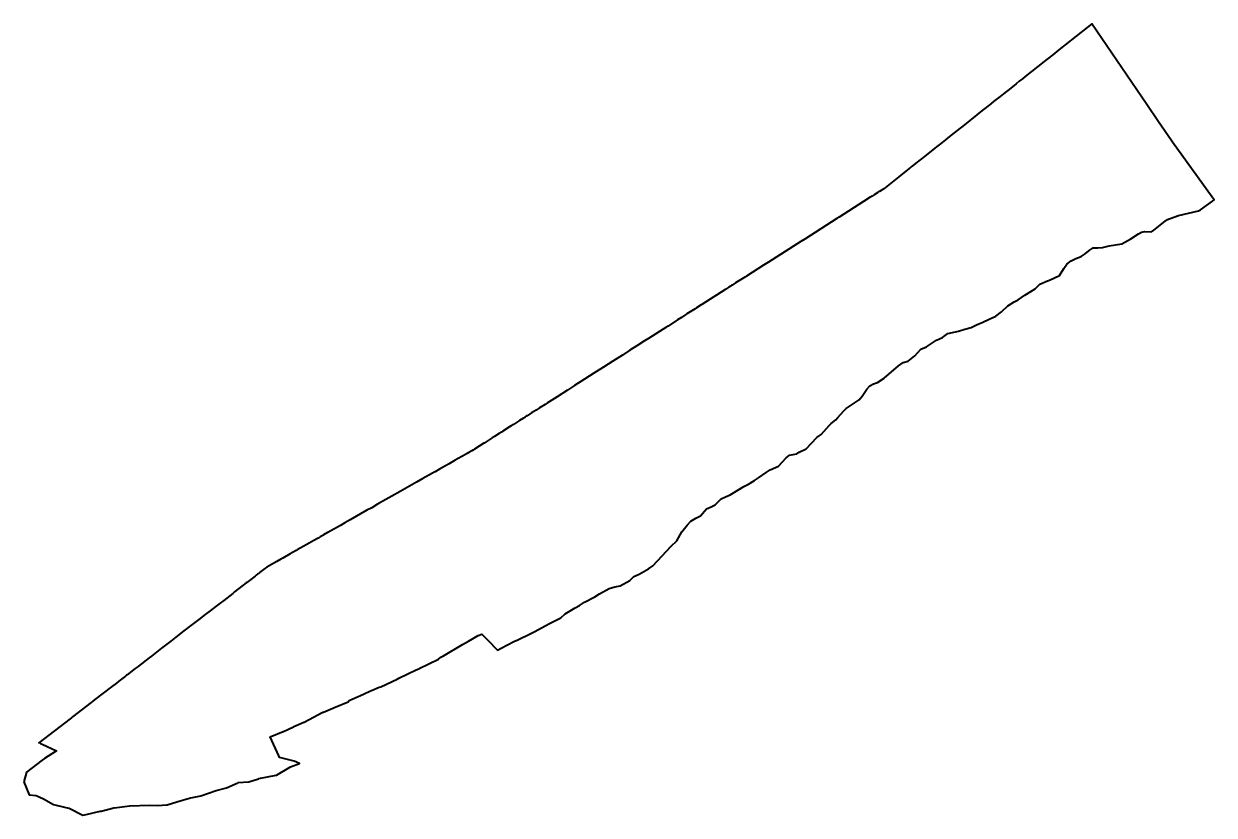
# Model space of a CAD drawing. Header units: metres. Extents: x 808402 to 808573, y 9156927 to 9157041.
import ezdxf

# ---------------------------------------------------------------- set-up
doc = ezdxf.new("R2010")
doc.units = ezdxf.units.M
doc.header["$MEASUREMENT"] = 0
doc.layers.add('2876-21230', color=1, linetype='Continuous')

msp = doc.modelspace()

# ---------------------------------------------------------------- linework, layer by layer
at = {"layer": '2876-21230', "color": 132, "lineweight": 40, "true_color": 0x00cccc}
msp.add_lwpolyline([(808402.46, 9156931.9), (808403.23, 9156930.05), (808404.26, 9156929.91), (808405.28, 9156929.47), (808406.71, 9156928.66), (808408.49, 9156928.19), (808408.99, 9156928.1), (808410.94, 9156927.1), (808411.4, 9156927.21), (808413.44, 9156927.67), (808413.56, 9156927.69), (808415.4, 9156928.14), (808415.81, 9156928.19), (808417.67, 9156928.44), (808420.5, 9156928.52), (808421.69, 9156928.5), (808422.94, 9156928.59), (808422.96, 9156928.59), (808422.99, 9156928.59), (808423.01, 9156928.6), (808423.03, 9156928.6), (808423.05, 9156928.61), (808424.43, 9156929), (808426.39, 9156929.6), (808426.43, 9156929.6), (808427.85, 9156929.88), (808430.05, 9156930.64), (808430.07, 9156930.65), (808431.55, 9156931.02), (808433.18, 9156931.77), (808433.22, 9156931.78), (808434.71, 9156931.89), (808434.74, 9156931.9), (808436.16, 9156932.34), (808436.19, 9156932.35), (808438.69, 9156932.87), (808438.72, 9156932.87), (808440.74, 9156934.05), (808442.04, 9156934.52), (808441.25, 9156934.85), (808439.16, 9156935.41), (808439.05, 9156935.65), (808437.81, 9156938.35), (808439.7, 9156939.12), (808439.73, 9156939.13), (808441.19, 9156939.8), (808441.23, 9156939.82), (808442.65, 9156940.47), (808442.7, 9156940.48), (808444.02, 9156941.17), (808445.28, 9156941.83), (808445.38, 9156941.88), (808445.48, 9156941.88), (808447.14, 9156942.6), (808449, 9156943.4), (808449.12, 9156943.52), (808449.17, 9156943.56), (808450.47, 9156944.13), (808450.67, 9156944.26), (808452.14, 9156944.91), (808452.37, 9156945), (808453.46, 9156945.48), (808453.7, 9156945.55), (808456.03, 9156946.62), (808456.3, 9156946.78), (808457.58, 9156947.4), (808458.78, 9156947.97), (808459.14, 9156948.13), (808459.18, 9156948.15), (808461.96, 9156949.53), (808462.32, 9156949.79), (808462.7, 9156950.01), (808465.44, 9156951.61), (808465.86, 9156951.86), (808466.29, 9156952.1), (808467.66, 9156952.9), (808468.21, 9156953.09), (808469.01, 9156952.28), (808470.46, 9156950.81), (808470.95, 9156951.09), (808472.78, 9156952.07), (808473.35, 9156952.3), (808473.45, 9156952.34), (808475.12, 9156953.17), (808475.72, 9156953.43), (808477.39, 9156954.34), (808477.93, 9156954.62), (808479.53, 9156955.45), (808480.15, 9156956), (808481.59, 9156956.87), (808482.22, 9156957.23), (808482.91, 9156957.68), (808484.39, 9156958.48), (808485.06, 9156958.88), (808486.48, 9156959.67), (808487.28, 9156959.89), (808488.05, 9156960.04), (808489.43, 9156960.8), (808489.99, 9156961.4), (808490.77, 9156961.74), (808492.12, 9156962.5), (808492.73, 9156962.91), (808495.37, 9156965.76), (808496.18, 9156966.53), (808496.92, 9156967.78), (808497.66, 9156968.78), (808498.18, 9156969.31), (808498.89, 9156969.75), (808499.56, 9156970.12), (808500.45, 9156971.1), (808501.11, 9156971.4), (808501.69, 9156971.68), (808502.55, 9156972.56), (808503.17, 9156972.81), (808503.84, 9156973.12), (808504.93, 9156973.77), (808505.81, 9156974.3), (808506.45, 9156974.65), (808507.35, 9156975.15), (808507.9, 9156975.57), (808508.98, 9156976.33), (808509.56, 9156976.7), (808510.78, 9156977.24), (808511.89, 9156978.44), (808512.37, 9156978.8), (808513.38, 9156979.01), (808513.73, 9156979.23), (808514.72, 9156979.73), (808516.27, 9156981.35), (808516.59, 9156981.58), (808516.9, 9156981.8), (808518.03, 9156983.05), (808518.31, 9156983.36), (808519, 9156983.88), (808519.24, 9156984.18), (808520.14, 9156985.2), (808520.49, 9156985.49), (808522.37, 9156986.77), (808522.77, 9156987.3), (808523.43, 9156988.28), (808523.88, 9156988.76), (808524.4, 9156989.04), (808524.98, 9156989.23), (808525.95, 9156989.85), (808528.01, 9156991.65), (808528.65, 9156992.12), (808529.39, 9156992.31), (808530.35, 9156993.1), (808531.2, 9156994.05), (808532.02, 9156994.35), (808533.46, 9156995.32), (808534.31, 9156995.69), (808535.07, 9156996.27), (808536.6, 9156996.6), (808537.53, 9156996.9), (808538.41, 9156997.16), (808539.19, 9156997.54), (808540.1, 9156997.92), (808541.01, 9156998.32), (808541.97, 9156998.76), (808542.76, 9156999.38), (808543.7, 9157000.25), (808544.6, 9157000.84), (808545.18, 9157001.1), (808546.1, 9157001.81), (808546.97, 9157002.33), (808547.59, 9157002.68), (808548.29, 9157003.38), (808549.37, 9157003.83), (808549.68, 9157003.96), (808551.09, 9157004.63), (808551.7, 9157005.62), (808552.16, 9157006.25), (808552.76, 9157006.73), (808553.46, 9157007.05), (808554.21, 9157007.35), (808554.77, 9157007.73), (808554.78, 9157007.73), (808554.78, 9157007.73), (808555.33, 9157008.18), (808555.35, 9157008.19), (808555.93, 9157008.61), (808556.57, 9157008.59), (808556.62, 9157008.6), (808557.28, 9157008.65), (808558.25, 9157008.89), (808560.03, 9157009.16), (808561.34, 9157009.9), (808562.45, 9157010.61), (808562.87, 9157010.83), (808563.33, 9157010.93), (808564.28, 9157010.89), (808564.62, 9157011.14), (808566.27, 9157012.44), (808566.62, 9157012.64), (808566.97, 9157012.8), (808568.2, 9157013.21), (808571.05, 9157013.89), (808571.35, 9157014.03), (808573.07, 9157015.27), (808573.3, 9157015.5), (808573.03, 9157015.87), (808567.33, 9157023.76), (808567.14, 9157024.05), (808565.33, 9157026.7), (808563.64, 9157029.17), (808555.73, 9157040.76), (808552.82, 9157038.46), (808552.58, 9157038.27), (808551.02, 9157037.03), (808550.13, 9157036.32), (808549.31, 9157035.67), (808548.89, 9157035.34), (808546.19, 9157033.2), (808545.78, 9157032.87), (808545.32, 9157032.51), (808544.88, 9157032.16), (808544.11, 9157031.54), (808543.05, 9157030.7), (808542.56, 9157030.31), (808541.65, 9157029.59), (808541.23, 9157029.26), (808541.21, 9157029.24), (808540.02, 9157028.3), (808539.22, 9157027.67), (808537.45, 9157026.27), (808536.42, 9157025.44), (808535.96, 9157025.08), (808535.56, 9157024.76), (808535.31, 9157024.56), (808534.74, 9157024.11), (808534.72, 9157024.09), (808534.01, 9157023.53), (808533.47, 9157023.11), (808533.21, 9157022.9), (808531.72, 9157021.72), (808530.5, 9157020.75), (808530.2, 9157020.51), (808529.99, 9157020.35), (808529.82, 9157020.21), (808529.55, 9157019.99), (808529.52, 9157019.97), (808528.03, 9157018.79), (808527.78, 9157018.59), (808525.88, 9157017.08), (808525.26, 9157016.69), (808525.13, 9157016.61), (808525.02, 9157016.54), (808524.5, 9157016.2), (808524.21, 9157016.02), (808523.95, 9157015.85), (808522.95, 9157015.22), (808519.48, 9157013), (808519.16, 9157012.8), (808514.53, 9157009.85), (808514, 9157009.52), (808513.46, 9157009.17), (808509.35, 9157006.55), (808508.6, 9157006.08), (808506.16, 9157004.52), (808506.04, 9157004.44), (808504.61, 9157003.54), (808504.12, 9157003.22), (808504.03, 9157003.16), (808503.9, 9157003.08), (808503.65, 9157002.92), (808503.19, 9157002.63), (808501.86, 9157001.78), (808501.51, 9157001.56), (808499.76, 9157000.45), (808499.67, 9157000.38), (808499.02, 9156999.97), (808498.79, 9156999.82), (808497.64, 9156999.1), (808497.34, 9156998.9), (808496.86, 9156998.6), (808496.29, 9156998.23), (808494.92, 9156997.36), (808494.58, 9156997.14), (808494.24, 9156996.93), (808492.65, 9156995.91), (808492.13, 9156995.58), (808491.56, 9156995.22), (808490.45, 9156994.52), (808489.45, 9156993.88), (808488.38, 9156993.19), (808486.99, 9156992.31), (808485.64, 9156991.45), (808484.27, 9156990.58), (808482.93, 9156989.72), (808481.48, 9156988.8), (808480.48, 9156988.16), (808478.99, 9156987.21), (808477.86, 9156986.49), (808477.61, 9156986.34), (808477.27, 9156986.11), (808476.48, 9156985.61), (808475.98, 9156985.29), (808475.33, 9156984.88), (808474.68, 9156984.47), (808474.63, 9156984.44), (808474.16, 9156984.14), (808473.61, 9156983.79), (808473.47, 9156983.7), (808472.75, 9156983.23), (808472.39, 9156983.01), (808472.17, 9156982.87), (808471.23, 9156982.27), (808471.01, 9156982.13), (808470.69, 9156981.92), (808470.01, 9156981.49), (808469.7, 9156981.29), (808469.26, 9156981.01), (808468.51, 9156980.53), (808468.5, 9156980.53), (808467.81, 9156980.09), (808467.15, 9156979.67), (808466.99, 9156979.57), (808466.74, 9156979.41), (808466.32, 9156979.17), (808466.07, 9156979.03), (808465.44, 9156978.67), (808464.71, 9156978.26), (808464.39, 9156978.07), (808463.42, 9156977.52), (808463.1, 9156977.35), (808462.98, 9156977.28), (808462.54, 9156977.03), (808462.11, 9156976.78), (808461.49, 9156976.43), (808461.43, 9156976.4), (808461.14, 9156976.23), (808459.75, 9156975.44), (808458.81, 9156974.91), (808457.47, 9156974.15), (808456.47, 9156973.58), (808455.29, 9156972.91), (808454.43, 9156972.43), (808453.23, 9156971.75), (808452.4, 9156971.27), (808451.71, 9156970.89), (808449.28, 9156969.51), (808448.89, 9156969.28), (808448.52, 9156969.08), (808447.89, 9156968.72), (808446.11, 9156967.71), (808446.05, 9156967.68), (808445.48, 9156967.35), (808445.45, 9156967.33), (808445.01, 9156967.09), (808444.69, 9156966.91), (808444.08, 9156966.56), (808443.41, 9156966.18), (808443, 9156965.95), (808442.64, 9156965.74), (808442.11, 9156965.44), (808441.7, 9156965.21), (808441.56, 9156965.13), (808441.02, 9156964.82), (808440.69, 9156964.63), (808439.63, 9156964.03), (808439.36, 9156963.88), (808438.78, 9156963.55), (808438.01, 9156963.12), (808437.35, 9156962.74), (808437.07, 9156962.53), (808436.88, 9156962.38), (808436.31, 9156961.94), (808436.28, 9156961.92), (808436.15, 9156961.82), (808436.13, 9156961.8), (808436.11, 9156961.79), (808436.1, 9156961.78), (808436, 9156961.7), (808435.96, 9156961.67), (808435.92, 9156961.63), (808435.85, 9156961.58), (808435.83, 9156961.57), (808435.8, 9156961.55), (808435.77, 9156961.52), (808435.74, 9156961.5), (808435.73, 9156961.49), (808435.72, 9156961.49), (808435.67, 9156961.45), (808434.84, 9156960.8), (808434.47, 9156960.52), (808434.39, 9156960.46), (808432.71, 9156959.16), (808432.44, 9156958.96), (808431.16, 9156957.96), (808430.62, 9156957.55), (808430.08, 9156957.13), (808430.07, 9156957.12), (808429.19, 9156956.45), (808428.51, 9156955.92), (808427.59, 9156955.21), (808426.45, 9156954.34), (808425.45, 9156953.56), (808424.28, 9156952.66), (808423.55, 9156952.1), (808422.24, 9156951.08), (808420.77, 9156949.95), (808420.44, 9156949.7), (808418.9, 9156948.51), (808418.87, 9156948.48), (808418.45, 9156948.16), (808417.3, 9156947.27), (808417.21, 9156947.2), (808417.05, 9156947.08), (808416.09, 9156946.34), (808415.75, 9156946.08), (808415.06, 9156945.55), (808412.67, 9156943.7), (808412.38, 9156943.48), (808412.11, 9156943.27), (808409.44, 9156941.21), (808409.29, 9156941.09), (808409.11, 9156940.95), (808404.64, 9156937.51), (808404.66, 9156937.52), (808404.84, 9156937.4), (808405.09, 9156937.31), (808407.16, 9156936.33), (808407.03, 9156936.27), (808405.42, 9156935.23), (808405.12, 9156935.03), (808402.83, 9156933.28)], close=True, dxfattribs=at)

doc.saveas('drawing.dxf')
